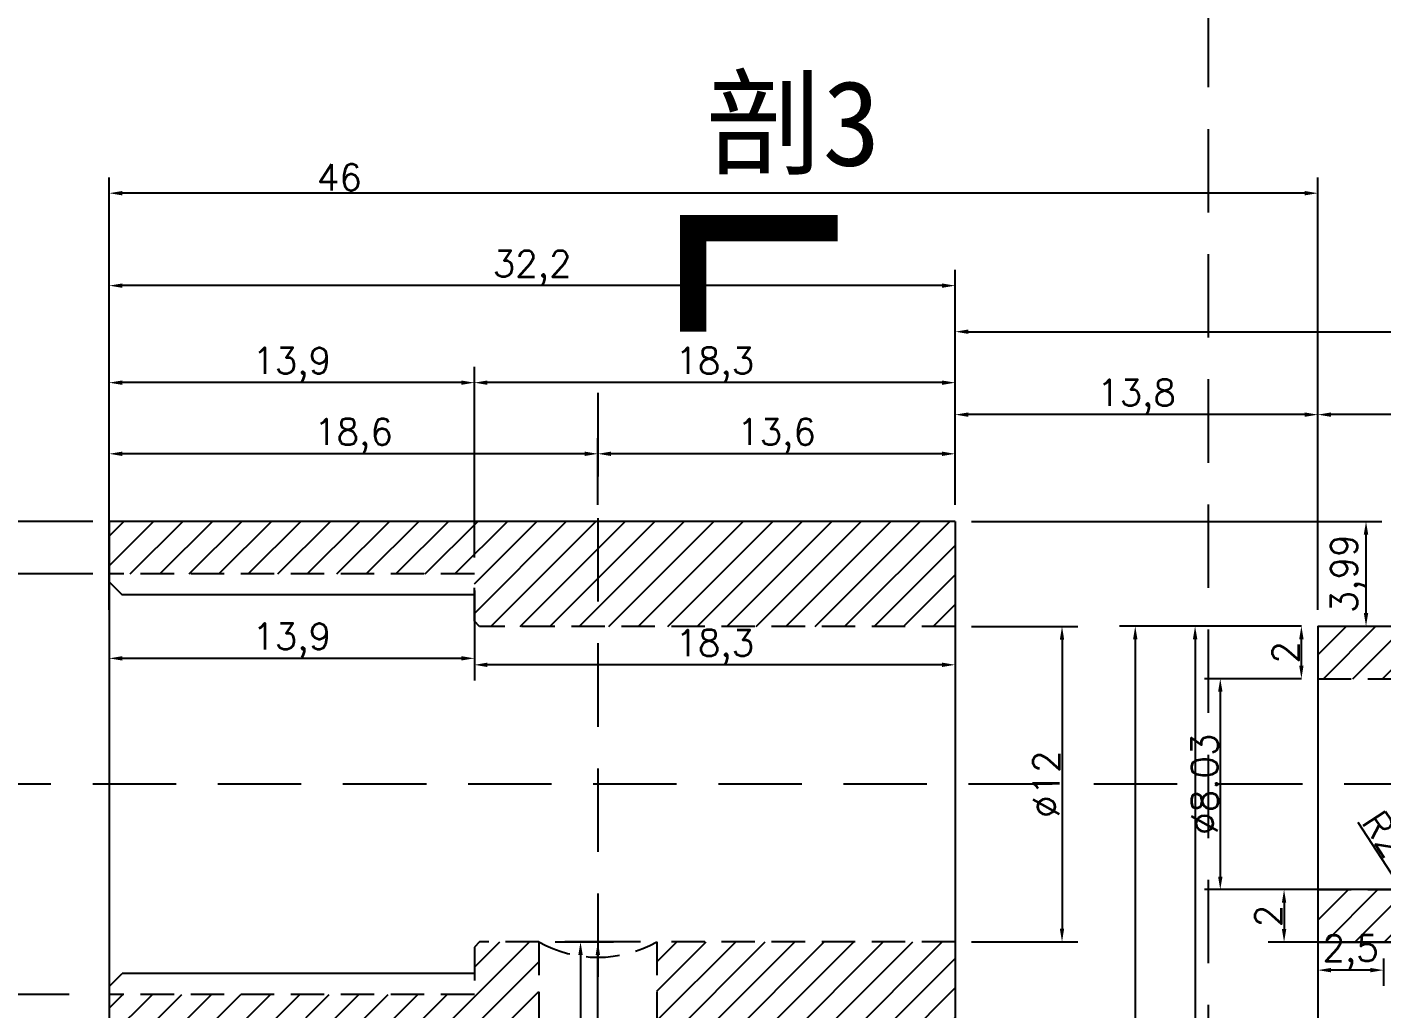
# Model space of a CAD drawing. Header units: millimetres. Extents: x 6817 to 10425, y -2870 to -164.
# Drawn here: x 9686.4 to 9738, y -303.3 to -265.9 of the extents above; entities that cross this region are included whole.
import ezdxf

# ---------------------------------------------------------------- set-up
doc = ezdxf.new("R2010")
doc.units = ezdxf.units.MM
doc.linetypes.add('HIDDEN', pattern=[9.525, 6.35, -3.175])
doc.layers.add('图层2', color=108, linetype='Continuous')
doc.styles.get("Standard").update_dxf_attribs({"font": 'txt', "bigfont": 'gbcbig.shx'})
doc.dimstyles.new('ISO-25', dxfattribs={"dimtxt": 1, "dimasz": 0.5, "dimexe": 0.6, "dimexo": 0.625, "dimgap": 0.1, "dimtad": 1, "dimtxsty": 'Standard', "dimcen": 2.5, "dimadec": 0, "dimazin": 0, "dimtfac": 1, "dimtmove": 0, "dimatfit": 3, "dimfxl": 1, "dimarcsym": 0})

# ---------------------------------------------------------------- blocks, each defined once
blk = doc.blocks.new('*D1273')
at = {"layer": 'Defpoints', "color": 0, "linetype": 'ByBlock', "transparency": 16777216}
for p in [(9708.145, -282.138), (9708.145, -284.712), (9721.745, -284.712)]:
    blk.add_point(p, dxfattribs=at)
at = {"layer": '图层2', "color": 0, "linetype": 'ByBlock', "lineweight": -2, "transparency": 16777216}
for p, q in [((9708.145, -284.087), (9708.145, -281.538)), ((9721.745, -284.087), (9721.745, -281.538)), ((9721.245, -282.138), (9708.645, -282.138))]:
    blk.add_line(p, q, dxfattribs=at)
at = {"layer": '图层2', "color": 0, "linetype": 'ByBlock', "transparency": 16777216}
for points in [[(9708.645, -282.055), (9708.645, -282.221), (9708.145, -282.138)], [(9721.245, -282.055), (9721.245, -282.221), (9721.745, -282.138)]]:
    blk.add_solid(points, dxfattribs=at)
at = {"layer": '图层2', "color": 0, "linetype": 'ByBlock', "transparency": 16777216, "insert": (9714.945, -281.455), "char_height": 1, "attachment_point": 5}
blk.add_mtext('13,6', dxfattribs=at)
blk = doc.blocks.new('*D1274')
at = {"layer": 'Defpoints', "color": 0, "linetype": 'ByBlock', "transparency": 16777216}
for p in [(9703.445, -279.431), (9721.745, -284.712), (9703.445, -286.712)]:
    blk.add_point(p, dxfattribs=at)
at = {"layer": '图层2', "color": 0, "linetype": 'ByBlock', "lineweight": -2, "transparency": 16777216}
for p, q in [((9703.445, -286.087), (9703.445, -278.831)), ((9721.745, -284.087), (9721.745, -278.831)), ((9721.245, -279.431), (9703.945, -279.431))]:
    blk.add_line(p, q, dxfattribs=at)
at = {"layer": '图层2', "color": 0, "linetype": 'ByBlock', "transparency": 16777216}
for points in [[(9703.945, -279.348), (9703.945, -279.515), (9703.445, -279.431)], [(9721.245, -279.348), (9721.245, -279.515), (9721.745, -279.431)]]:
    blk.add_solid(points, dxfattribs=at)
at = {"layer": '图层2', "color": 0, "linetype": 'ByBlock', "transparency": 16777216, "insert": (9712.595, -278.748), "char_height": 1, "attachment_point": 5}
blk.add_mtext('18,3', dxfattribs=at)
blk = doc.blocks.new('*D1275')
at = {"layer": 'Defpoints', "color": 0, "linetype": 'ByBlock'}
for p in [(9689.545, -279.431), (9689.545, -286.712), (9703.445, -286.712)]:
    blk.add_point(p, dxfattribs=at)
at = {"layer": '图层2', "color": 0, "linetype": 'ByBlock', "lineweight": -2}
for p, q in [((9689.545, -286.087), (9689.545, -278.831)), ((9703.445, -286.087), (9703.445, -278.831)), ((9702.945, -279.431), (9690.045, -279.431))]:
    blk.add_line(p, q, dxfattribs=at)
at = {"layer": '图层2', "color": 0, "linetype": 'ByBlock'}
for points in [[(9690.045, -279.348), (9690.045, -279.515), (9689.545, -279.431)], [(9702.945, -279.348), (9702.945, -279.515), (9703.445, -279.431)]]:
    blk.add_solid(points, dxfattribs=at)
at = {"layer": '图层2', "color": 0, "linetype": 'ByBlock', "insert": (9696.495, -278.748), "char_height": 1, "attachment_point": 5}
blk.add_mtext('13,9', dxfattribs=at)
blk = doc.blocks.new('*D762')
at = {"layer": 'Defpoints', "color": 0, "linetype": 'ByBlock'}
for p in [(9689.545, -282.138), (9689.545, -284.712), (9708.145, -284.712)]:
    blk.add_point(p, dxfattribs=at)
at = {"layer": '图层2', "color": 0, "linetype": 'ByBlock', "lineweight": -2}
for p, q in [((9689.545, -284.087), (9689.545, -281.538)), ((9708.145, -284.087), (9708.145, -281.538)), ((9707.645, -282.138), (9690.045, -282.138))]:
    blk.add_line(p, q, dxfattribs=at)
at = {"layer": '图层2', "color": 0, "linetype": 'ByBlock'}
for points in [[(9690.045, -282.055), (9690.045, -282.221), (9689.545, -282.138)], [(9707.645, -282.055), (9707.645, -282.221), (9708.145, -282.138)]]:
    blk.add_solid(points, dxfattribs=at)
at = {"layer": '图层2', "color": 0, "linetype": 'ByBlock', "insert": (9698.845, -281.455), "char_height": 1, "attachment_point": 5}
blk.add_mtext('18,6', dxfattribs=at)
blk = doc.blocks.new('*D763')
at = {"layer": 'Defpoints', "color": 0, "linetype": 'ByBlock', "transparency": 16777216}
for p in [(9721.745, -288.712), (9721.745, -300.712), (9725.81, -300.712)]:
    blk.add_point(p, dxfattribs=at)
at = {"layer": '图层2', "color": 0, "linetype": 'ByBlock', "lineweight": -2, "transparency": 16777216}
for p, q in [((9722.37, -288.712), (9726.41, -288.712)), ((9725.81, -289.212), (9725.81, -300.212)), ((9722.37, -300.712), (9726.41, -300.712))]:
    blk.add_line(p, q, dxfattribs=at)
at = {"layer": '图层2', "color": 0, "linetype": 'ByBlock', "transparency": 16777216}
for points in [[(9725.727, -289.212), (9725.893, -289.212), (9725.81, -288.712)], [(9725.727, -300.212), (9725.893, -300.212), (9725.81, -300.712)]]:
    blk.add_solid(points, dxfattribs=at)
at = {"layer": '图层2', "color": 0, "linetype": 'ByBlock', "transparency": 16777216, "insert": (9725.21, -294.712), "char_height": 1, "attachment_point": 5, "rotation": 90}
blk.add_mtext('%%C12', dxfattribs=at)
blk = doc.blocks.new('*D764')
at = {"layer": 'Defpoints', "color": 0, "linetype": 'ByBlock'}
for p in [(9689.545, -286.712), (9684.803, -302.712), (9688.645, -302.712)]:
    blk.add_point(p, dxfattribs=at)
at = {"layer": '图层2', "color": 0, "linetype": 'ByBlock', "lineweight": -2}
for p, q in [((9688.92, -286.712), (9684.203, -286.712)), ((9684.803, -287.212), (9684.803, -302.212)), ((9688.02, -302.712), (9684.203, -302.712))]:
    blk.add_line(p, q, dxfattribs=at)
at = {"layer": '图层2', "color": 0, "linetype": 'ByBlock'}
for points in [[(9684.72, -287.212), (9684.886, -287.212), (9684.803, -286.712)], [(9684.72, -302.212), (9684.886, -302.212), (9684.803, -302.712)]]:
    blk.add_solid(points, dxfattribs=at)
at = {"layer": '图层2', "color": 0, "linetype": 'ByBlock', "insert": (9684.203, -294.712), "char_height": 1, "attachment_point": 5, "rotation": 90}
blk.add_mtext('M16*1', dxfattribs=at)
blk = doc.blocks.new('*D1276')
at = {"layer": 'Defpoints', "color": 0, "linetype": 'ByBlock'}
for p in [(9689.545, -284.712), (9678.319, -294.712), (9687.89, -294.712)]:
    blk.add_point(p, dxfattribs=at)
at = {"layer": '图层2', "color": 0, "linetype": 'ByBlock', "lineweight": -2}
for p, q in [((9688.92, -284.712), (9677.719, -284.712)), ((9678.319, -285.212), (9678.319, -294.212)), ((9687.265, -294.712), (9677.719, -294.712))]:
    blk.add_line(p, q, dxfattribs=at)
at = {"layer": '图层2', "color": 0, "linetype": 'ByBlock'}
for points in [[(9678.235, -285.212), (9678.402, -285.212), (9678.319, -284.712)], [(9678.235, -294.212), (9678.402, -294.212), (9678.319, -294.712)]]:
    blk.add_solid(points, dxfattribs=at)
at = {"layer": '图层2', "color": 0, "linetype": 'ByBlock', "insert": (9677.719, -289.712), "char_height": 1, "attachment_point": 5, "rotation": 90}
blk.add_mtext('10', dxfattribs=at)
blk = doc.blocks.new('*D765')
at = {"layer": 'Defpoints', "color": 0, "linetype": 'ByBlock'}
for p in [(9689.545, -284.712), (9682.957, -315.936), (9691.12, -315.936)]:
    blk.add_point(p, dxfattribs=at)
at = {"layer": '图层2', "color": 0, "linetype": 'ByBlock', "lineweight": -2}
for p, q in [((9688.92, -284.712), (9682.357, -284.712)), ((9682.957, -285.212), (9682.957, -315.436)), ((9690.495, -315.936), (9682.357, -315.936))]:
    blk.add_line(p, q, dxfattribs=at)
at = {"layer": '图层2', "color": 0, "linetype": 'ByBlock'}
for points in [[(9682.874, -285.212), (9683.04, -285.212), (9682.957, -284.712)], [(9682.874, -315.436), (9683.04, -315.436), (9682.957, -315.936)]]:
    blk.add_solid(points, dxfattribs=at)
at = {"layer": '图层2', "color": 0, "linetype": 'ByBlock', "insert": (9682.274, -300.324), "char_height": 1, "attachment_point": 5, "rotation": 90}
blk.add_mtext('31,22', dxfattribs=at)
blk = doc.blocks.new('*D1305')
at = {"layer": 'Defpoints', "color": 0, "linetype": 'ByBlock', "transparency": 16777216}
for p in [(9735.545, -280.647), (9735.545, -288.697), (9807.423, -290.697)]:
    blk.add_point(p, dxfattribs=at)
at = {"layer": '图层2', "color": 0, "linetype": 'ByBlock', "lineweight": -2, "transparency": 16777216}
for p, q in [((9735.545, -288.072), (9735.545, -280.047)), ((9807.423, -290.072), (9807.423, -280.047)), ((9806.923, -280.647), (9736.045, -280.647))]:
    blk.add_line(p, q, dxfattribs=at)
at = {"layer": '图层2', "color": 0, "linetype": 'ByBlock', "transparency": 16777216}
for points in [[(9736.045, -280.564), (9736.045, -280.731), (9735.545, -280.647)], [(9806.923, -280.564), (9806.923, -280.731), (9807.423, -280.647)]]:
    blk.add_solid(points, dxfattribs=at)
at = {"layer": '图层2', "color": 0, "linetype": 'ByBlock', "transparency": 16777216, "insert": (9771.484, -279.964), "char_height": 1, "attachment_point": 5}
blk.add_mtext('71,88', dxfattribs=at)
blk = doc.blocks.new('*D773')
at = {"layer": 'Defpoints', "color": 0, "linetype": 'ByBlock', "transparency": 16777216}
for p in [(9721.745, -280.647), (9721.745, -284.712), (9735.545, -288.697)]:
    blk.add_point(p, dxfattribs=at)
at = {"layer": '图层2', "color": 0, "linetype": 'ByBlock', "lineweight": -2, "transparency": 16777216}
for p, q in [((9721.745, -284.087), (9721.745, -280.047)), ((9735.545, -288.072), (9735.545, -280.047)), ((9735.045, -280.647), (9722.245, -280.647))]:
    blk.add_line(p, q, dxfattribs=at)
at = {"layer": '图层2', "color": 0, "linetype": 'ByBlock', "transparency": 16777216}
for points in [[(9722.245, -280.564), (9722.245, -280.731), (9721.745, -280.647)], [(9735.045, -280.564), (9735.045, -280.731), (9735.545, -280.647)]]:
    blk.add_solid(points, dxfattribs=at)
at = {"layer": '图层2', "color": 0, "linetype": 'ByBlock', "transparency": 16777216, "insert": (9728.645, -279.964), "char_height": 1, "attachment_point": 5}
blk.add_mtext('13,8', dxfattribs=at)
blk = doc.blocks.new('*D774')
at = {"layer": 'Defpoints', "color": 0, "linetype": 'ByBlock', "transparency": 16777216}
for p in [(9721.745, -284.712), (9737.38, -284.712), (9735.545, -288.697)]:
    blk.add_point(p, dxfattribs=at)
at = {"layer": '图层2', "color": 0, "linetype": 'ByBlock', "lineweight": -2, "transparency": 16777216}
for p, q in [((9722.37, -284.712), (9737.98, -284.712)), ((9737.38, -288.197), (9737.38, -285.212)), ((9736.17, -288.697), (9737.98, -288.697))]:
    blk.add_line(p, q, dxfattribs=at)
at = {"layer": '图层2', "color": 0, "linetype": 'ByBlock', "transparency": 16777216}
for points in [[(9737.296, -285.212), (9737.463, -285.212), (9737.38, -284.712)], [(9737.296, -288.197), (9737.463, -288.197), (9737.38, -288.697)]]:
    blk.add_solid(points, dxfattribs=at)
at = {"layer": '图层2', "color": 0, "linetype": 'ByBlock', "transparency": 16777216, "insert": (9736.696, -286.704), "char_height": 1, "attachment_point": 5, "rotation": 90}
blk.add_mtext('3,99', dxfattribs=at)
blk = doc.blocks.new('*D1306')
at = {"layer": 'Defpoints', "color": 0, "linetype": 'ByBlock', "transparency": 16777216}
for p in [(9735.545, -290.697), (9731.834, -298.727), (9735.545, -298.727)]:
    blk.add_point(p, dxfattribs=at)
at = {"layer": '图层2', "color": 0, "linetype": 'ByBlock', "lineweight": -2, "transparency": 16777216}
for p, q in [((9734.92, -290.697), (9731.234, -290.697)), ((9731.834, -291.197), (9731.834, -298.227)), ((9734.92, -298.727), (9731.234, -298.727))]:
    blk.add_line(p, q, dxfattribs=at)
at = {"layer": '图层2', "color": 0, "linetype": 'ByBlock', "transparency": 16777216}
for points in [[(9731.751, -291.197), (9731.918, -291.197), (9731.834, -290.697)], [(9731.751, -298.227), (9731.918, -298.227), (9731.834, -298.727)]]:
    blk.add_solid(points, dxfattribs=at)
at = {"layer": '图层2', "color": 0, "linetype": 'ByBlock', "transparency": 16777216, "insert": (9731.234, -294.712), "char_height": 1, "attachment_point": 5, "rotation": 90}
blk.add_mtext('%%C8.03', dxfattribs=at)
blk = doc.blocks.new('*D785')
at = {"layer": 'Defpoints', "color": 0, "linetype": 'ByBlock', "transparency": 16777216}
for p in [(9735.545, -288.697), (9728.597, -331.451), (9735.545, -331.451)]:
    blk.add_point(p, dxfattribs=at)
at = {"layer": '图层2', "color": 0, "linetype": 'ByBlock', "lineweight": -2, "transparency": 16777216}
for p, q in [((9734.92, -288.697), (9727.997, -288.697)), ((9728.597, -289.197), (9728.597, -330.951)), ((9734.92, -331.451), (9727.997, -331.451))]:
    blk.add_line(p, q, dxfattribs=at)
at = {"layer": '图层2', "color": 0, "linetype": 'ByBlock', "transparency": 16777216}
for points in [[(9728.514, -289.197), (9728.68, -289.197), (9728.597, -288.697)], [(9728.514, -330.951), (9728.68, -330.951), (9728.597, -331.451)]]:
    blk.add_solid(points, dxfattribs=at)
at = {"layer": '图层2', "color": 0, "linetype": 'ByBlock', "transparency": 16777216, "insert": (9727.914, -310.074), "char_height": 1, "attachment_point": 5, "rotation": 90}
blk.add_mtext('42,75', dxfattribs=at)
blk = doc.blocks.new('*D1768')
at = {"layer": 'Defpoints', "color": 0, "linetype": 'ByBlock'}
for p in [(9689.545, -286.712), (9703.445, -286.712), (9689.545, -289.924)]:
    blk.add_point(p, dxfattribs=at)
at = {"layer": '图层2', "color": 0, "linetype": 'ByBlock', "lineweight": -2}
for p, q in [((9689.545, -287.337), (9689.545, -290.524)), ((9703.445, -287.337), (9703.445, -290.524)), ((9702.945, -289.924), (9690.045, -289.924))]:
    blk.add_line(p, q, dxfattribs=at)
at = {"layer": '图层2', "color": 0, "linetype": 'ByBlock'}
for points in [[(9690.045, -289.84), (9690.045, -290.007), (9689.545, -289.924)], [(9702.945, -289.84), (9702.945, -290.007), (9703.445, -289.924)]]:
    blk.add_solid(points, dxfattribs=at)
at = {"layer": '图层2', "color": 0, "linetype": 'ByBlock', "insert": (9696.495, -289.24), "char_height": 1, "attachment_point": 5}
blk.add_mtext('13,9', dxfattribs=at)
blk = doc.blocks.new('*D1769')
at = {"layer": 'Defpoints', "color": 0, "linetype": 'ByBlock'}
for p in [(9703.445, -288.712), (9721.745, -288.712), (9703.445, -290.17)]:
    blk.add_point(p, dxfattribs=at)
at = {"layer": '图层2', "color": 0, "linetype": 'ByBlock', "lineweight": -2}
for p, q in [((9703.445, -289.337), (9703.445, -290.77)), ((9721.745, -289.337), (9721.745, -290.77)), ((9721.245, -290.17), (9703.945, -290.17))]:
    blk.add_line(p, q, dxfattribs=at)
at = {"layer": '图层2', "color": 0, "linetype": 'ByBlock'}
for points in [[(9703.945, -290.087), (9703.945, -290.253), (9703.445, -290.17)], [(9721.245, -290.087), (9721.245, -290.253), (9721.745, -290.17)]]:
    blk.add_solid(points, dxfattribs=at)
at = {"layer": '图层2', "color": 0, "linetype": 'ByBlock', "insert": (9712.595, -289.487), "char_height": 1, "attachment_point": 5}
blk.add_mtext('18,3', dxfattribs=at)
blk = doc.blocks.new('*D1807')
at = {"layer": 'Defpoints', "color": 0, "linetype": 'ByBlock'}
for p in [(9689.545, -275.738), (9689.545, -284.712), (9721.745, -284.712)]:
    blk.add_point(p, dxfattribs=at)
at = {"layer": '图层2', "color": 0, "linetype": 'ByBlock', "lineweight": -2}
for p, q in [((9689.545, -284.087), (9689.545, -275.138)), ((9721.745, -284.087), (9721.745, -275.138)), ((9721.245, -275.738), (9690.045, -275.738))]:
    blk.add_line(p, q, dxfattribs=at)
at = {"layer": '图层2', "color": 0, "linetype": 'ByBlock'}
for points in [[(9690.045, -275.655), (9690.045, -275.822), (9689.545, -275.738)], [(9721.245, -275.655), (9721.245, -275.822), (9721.745, -275.738)]]:
    blk.add_solid(points, dxfattribs=at)
at = {"layer": '图层2', "color": 0, "linetype": 'ByBlock', "insert": (9705.645, -275.055), "char_height": 1, "attachment_point": 5}
blk.add_mtext('32,2', dxfattribs=at)
blk = doc.blocks.new('*D1813')
at = {"layer": 'Defpoints', "color": 0, "linetype": 'ByBlock'}
for p in [(9689.545, -284.712), (9680.995, -360.423), (9689.545, -360.423)]:
    blk.add_point(p, dxfattribs=at)
at = {"layer": '图层2', "color": 0, "linetype": 'ByBlock', "lineweight": -2}
for p, q in [((9688.92, -284.712), (9680.395, -284.712)), ((9680.995, -285.212), (9680.995, -359.923)), ((9688.92, -360.423), (9680.395, -360.423))]:
    blk.add_line(p, q, dxfattribs=at)
at = {"layer": '图层2', "color": 0, "linetype": 'ByBlock'}
for points in [[(9680.911, -285.212), (9681.078, -285.212), (9680.995, -284.712)], [(9680.911, -359.923), (9681.078, -359.923), (9680.995, -360.423)]]:
    blk.add_solid(points, dxfattribs=at)
at = {"layer": '图层2', "color": 0, "linetype": 'ByBlock', "insert": (9680.311, -322.567), "char_height": 1, "attachment_point": 5, "rotation": 90}
blk.add_mtext('75,71', dxfattribs=at)
blk = doc.blocks.new('*D1815')
at = {"layer": 'Defpoints', "color": 0, "linetype": 'ByBlock'}
for p in [(9738.954, -299.051), (9740.045, -300.727)]:
    blk.add_point(p, dxfattribs=at)
at = {"layer": '图层2', "color": 0, "linetype": 'ByBlock', "lineweight": -2}
for p, q in [((9737.069, -296.157), (9738.681, -298.632)), ((9740.045, -300.727), (9738.954, -299.051))]:
    blk.add_line(p, q, dxfattribs=at)
at = {"layer": '图层2', "color": 0, "linetype": 'ByBlock'}
blk.add_solid([(9738.751, -298.586), (9738.611, -298.677), (9738.954, -299.051)], dxfattribs=at)
at = {"layer": '图层2', "color": 0, "linetype": 'ByBlock', "insert": (9738.081, -296.612), "char_height": 1, "attachment_point": 5, "rotation": 303.081}
blk.add_mtext('R2', dxfattribs=at)
blk = doc.blocks.new('*D1816')
at = {"layer": 'Defpoints', "color": 0, "linetype": 'ByBlock'}
for p in [(9735.545, -300.727), (9738.045, -300.727), (9735.545, -301.79)]:
    blk.add_point(p, dxfattribs=at)
at = {"layer": '图层2', "color": 0, "linetype": 'ByBlock', "lineweight": -2}
for p, q in [((9735.545, -301.352), (9735.545, -302.39)), ((9738.045, -301.352), (9738.045, -302.39)), ((9737.545, -301.79), (9736.045, -301.79))]:
    blk.add_line(p, q, dxfattribs=at)
at = {"layer": '图层2', "color": 0, "linetype": 'ByBlock'}
for points in [[(9736.045, -301.707), (9736.045, -301.874), (9735.545, -301.79)], [(9737.545, -301.707), (9737.545, -301.874), (9738.045, -301.79)]]:
    blk.add_solid(points, dxfattribs=at)
at = {"layer": '图层2', "color": 0, "linetype": 'ByBlock', "insert": (9736.795, -301.107), "char_height": 1, "attachment_point": 5}
blk.add_mtext('2,5', dxfattribs=at)
blk = doc.blocks.new('*D1817')
at = {"layer": 'Defpoints', "color": 0, "linetype": 'ByBlock'}
for p in [(9740.045, -298.727), (9734.261, -300.727), (9740.045, -300.727)]:
    blk.add_point(p, dxfattribs=at)
at = {"layer": '图层2', "color": 0, "linetype": 'ByBlock', "lineweight": -2}
for p, q in [((9739.42, -298.727), (9733.661, -298.727)), ((9734.261, -299.227), (9734.261, -300.227)), ((9739.42, -300.727), (9733.661, -300.727))]:
    blk.add_line(p, q, dxfattribs=at)
at = {"layer": '图层2', "color": 0, "linetype": 'ByBlock'}
for points in [[(9734.178, -299.227), (9734.344, -299.227), (9734.261, -298.727)], [(9734.178, -300.227), (9734.344, -300.227), (9734.261, -300.727)]]:
    blk.add_solid(points, dxfattribs=at)
at = {"layer": '图层2', "color": 0, "linetype": 'ByBlock', "insert": (9733.661, -299.727), "char_height": 1, "attachment_point": 5, "rotation": 90}
blk.add_mtext('2', dxfattribs=at)
blk = doc.blocks.new('*D1822')
at = {"layer": 'Defpoints', "color": 0, "linetype": 'ByBlock'}
for p in [(9735.545, -288.697), (9730.875, -324.936), (9735.545, -324.936)]:
    blk.add_point(p, dxfattribs=at)
at = {"layer": '图层2', "color": 0, "linetype": 'ByBlock', "lineweight": -2}
for p, q in [((9734.92, -288.697), (9730.275, -288.697)), ((9730.875, -289.197), (9730.875, -324.436)), ((9734.92, -324.936), (9730.275, -324.936))]:
    blk.add_line(p, q, dxfattribs=at)
at = {"layer": '图层2', "color": 0, "linetype": 'ByBlock'}
for points in [[(9730.792, -289.197), (9730.959, -289.197), (9730.875, -288.697)], [(9730.792, -324.436), (9730.959, -324.436), (9730.875, -324.936)]]:
    blk.add_solid(points, dxfattribs=at)
at = {"layer": '图层2', "color": 0, "linetype": 'ByBlock', "insert": (9730.275, -306.817), "char_height": 1, "attachment_point": 5, "rotation": 90}
blk.add_mtext('36.25', dxfattribs=at)
blk = doc.blocks.new('*D1823')
at = {"layer": 'Defpoints', "color": 0, "linetype": 'ByBlock'}
for p in [(9734.92, -288.697), (9735.545, -288.697), (9735.545, -290.697)]:
    blk.add_point(p, dxfattribs=at)
at = {"layer": '图层2', "color": 0, "linetype": 'ByBlock', "lineweight": -2}
for p, q in [((9734.92, -288.697), (9734.32, -288.697)), ((9734.92, -290.197), (9734.92, -289.197)), ((9734.92, -290.697), (9734.32, -290.697))]:
    blk.add_line(p, q, dxfattribs=at)
at = {"layer": '图层2', "color": 0, "linetype": 'ByBlock'}
for points in [[(9734.837, -289.197), (9735.004, -289.197), (9734.92, -288.697)], [(9734.837, -290.197), (9735.004, -290.197), (9734.92, -290.697)]]:
    blk.add_solid(points, dxfattribs=at)
at = {"layer": '图层2', "color": 0, "linetype": 'ByBlock', "insert": (9734.32, -289.697), "char_height": 1, "attachment_point": 5, "rotation": 90}
blk.add_mtext('2', dxfattribs=at)
blk = doc.blocks.new('*D1850')
at = {"layer": 'Defpoints', "color": 0, "linetype": 'ByBlock'}
for p in [(9815.545, -277.492), (9721.745, -284.712), (9815.545, -284.712)]:
    blk.add_point(p, dxfattribs=at)
at = {"layer": '图层2', "color": 0, "linetype": 'ByBlock', "lineweight": -2}
for p, q in [((9721.745, -284.087), (9721.745, -276.892)), ((9815.545, -284.087), (9815.545, -276.892)), ((9722.245, -277.492), (9815.045, -277.492))]:
    blk.add_line(p, q, dxfattribs=at)
at = {"layer": '图层2', "color": 0, "linetype": 'ByBlock'}
for points in [[(9722.245, -277.408), (9722.245, -277.575), (9721.745, -277.492)], [(9815.045, -277.408), (9815.045, -277.575), (9815.545, -277.492)]]:
    blk.add_solid(points, dxfattribs=at)
at = {"layer": '图层2', "color": 0, "linetype": 'ByBlock', "insert": (9768.645, -276.808), "char_height": 1, "attachment_point": 5}
blk.add_mtext('93,8', dxfattribs=at)
blk = doc.blocks.new('*D1863')
at = {"layer": 'Defpoints', "color": 0, "linetype": 'ByBlock'}
for p in [(9689.545, -272.22), (9689.545, -288.697), (9735.545, -288.697)]:
    blk.add_point(p, dxfattribs=at)
at = {"layer": '图层2', "color": 0, "linetype": 'ByBlock', "lineweight": -2}
for p, q in [((9689.545, -288.072), (9689.545, -271.62)), ((9735.545, -288.072), (9735.545, -271.62)), ((9735.045, -272.22), (9690.045, -272.22))]:
    blk.add_line(p, q, dxfattribs=at)
at = {"layer": '图层2', "color": 0, "linetype": 'ByBlock'}
for points in [[(9690.045, -272.136), (9690.045, -272.303), (9689.545, -272.22)], [(9735.045, -272.136), (9735.045, -272.303), (9735.545, -272.22)]]:
    blk.add_solid(points, dxfattribs=at)
at = {"layer": '图层2', "color": 0, "linetype": 'ByBlock', "insert": (9698.309, -271.62), "char_height": 1, "attachment_point": 5}
blk.add_mtext('46', dxfattribs=at)
blk = doc.blocks.new('*D1870')
at = {"layer": 'Defpoints', "color": 0, "linetype": 'ByBlock'}
for p in [(9705.895, -300.712), (9708.145, -300.712), (9705.895, -324.936)]:
    blk.add_point(p, dxfattribs=at)
at = {"layer": '图层2', "color": 0, "linetype": 'ByBlock', "lineweight": -2}
for p, q in [((9706.52, -300.712), (9708.745, -300.712)), ((9708.145, -324.436), (9708.145, -301.212)), ((9706.52, -324.936), (9708.745, -324.936))]:
    blk.add_line(p, q, dxfattribs=at)
at = {"layer": '图层2', "color": 0, "linetype": 'ByBlock'}
for points in [[(9708.062, -301.212), (9708.229, -301.212), (9708.145, -300.712)], [(9708.062, -324.436), (9708.229, -324.436), (9708.145, -324.936)]]:
    blk.add_solid(points, dxfattribs=at)
at = {"layer": '图层2', "color": 0, "linetype": 'ByBlock', "insert": (9707.462, -312.824), "char_height": 1, "attachment_point": 5, "rotation": 90}
blk.add_mtext('24,22', dxfattribs=at)
blk = doc.blocks.new('*D1871')
at = {"layer": 'Defpoints', "color": 0, "linetype": 'ByBlock'}
for p in [(9710.395, -300.712), (9707.486, -360.423), (9710.395, -360.423)]:
    blk.add_point(p, dxfattribs=at)
at = {"layer": '图层2', "color": 0, "linetype": 'ByBlock', "lineweight": -2}
for p, q in [((9709.77, -300.712), (9706.886, -300.712)), ((9707.486, -301.212), (9707.486, -359.923)), ((9709.77, -360.423), (9706.886, -360.423))]:
    blk.add_line(p, q, dxfattribs=at)
at = {"layer": '图层2', "color": 0, "linetype": 'ByBlock'}
for points in [[(9707.402, -301.212), (9707.569, -301.212), (9707.486, -300.712)], [(9707.402, -359.923), (9707.569, -359.923), (9707.486, -360.423)]]:
    blk.add_solid(points, dxfattribs=at)
at = {"layer": '图层2', "color": 0, "linetype": 'ByBlock', "insert": (9706.802, -330.567), "char_height": 1, "attachment_point": 5, "rotation": 90}
blk.add_mtext('59,71', dxfattribs=at)

msp = doc.modelspace()

# ---------------------------------------------------------------- hatches: boundary and pattern name
at = {"layer": '图层2', "linetype": 'ByBlock'}
h = msp.add_hatch(dxfattribs=at)
h.set_pattern_fill('ANSI31', color=1, scale=0.25, style=0)
h.paths.add_polyline_path([(9708.145, -284.712), (9689.545, -284.712), (9689.545, -286.712), (9703.445, -286.712), (9703.445, -288.512), (9703.645, -288.712), (9708.145, -288.712)])
h = msp.add_hatch(dxfattribs=at)
h.set_pattern_fill('ANSI31', color=1, scale=0.25, style=0)
h.paths.add_polyline_path([(9815.545, -343.636), (9810.786, -343.636), (9814.081, -346.949), (9815.545, -346.949)])
h.paths.add_polyline_path([(9811.045, -320.661), (9811.045, -324.936, -0.178765), (9810.565, -326.236), (9815.386, -326.236)])
h.paths.add_polyline_path([(9767.347, -288.697), (9735.545, -288.697), (9735.545, -290.697), (9765.738, -290.697)])
h.paths.add_polyline_path([(9721.745, -284.712), (9708.145, -284.712), (9708.145, -288.712), (9721.745, -288.712)])
h = msp.add_hatch(dxfattribs=at)
h.set_pattern_fill('ANSI31', color=1, scale=0.25, style=0)
h.paths.add_polyline_path([(9813.045, -300.727), (9815.545, -300.727), (9815.545, -294.712), (9813.045, -294.712)])
h.paths.add_polyline_path([(9740.045, -298.727), (9735.545, -298.727), (9735.545, -300.727), (9738.045, -300.727, -0.414214)])
h.paths.add_polyline_path([(9755.8, -300.727), (9757.8, -298.727), (9740.045, -298.727, 0.414214), (9738.045, -300.727)])
h.paths.add_polyline_path([(9737.884, -301.931), (9737.884, -297.764), (9739.551, -297.764), (9739.551, -301.931)], flags=9)
h = msp.add_hatch(dxfattribs=at)
h.set_pattern_fill('ANSI31', color=1, scale=0.25, style=0)
h.paths.add_polyline_path([(9705.895, -300.712), (9703.645, -300.712), (9703.445, -300.912), (9703.445, -302.712), (9689.545, -302.712), (9689.545, -324.936), (9705.895, -324.936)])
h = msp.add_hatch(dxfattribs=at)
h.set_pattern_fill('ANSI31', color=1, scale=0.25, style=0)
h.paths.add_polyline_path([(9735.545, -350.317), (9733.875, -350.317), (9733.875, -350.423), (9734.375, -350.923), (9734.375, -360.423), (9735.545, -360.423)])
h.paths.add_polyline_path([(9741.483, -326.936), (9740.045, -326.936, -0.414214), (9738.045, -324.936), (9735.545, -324.936), (9735.545, -331.451), (9732.875, -331.451), (9732.875, -332.436), (9741.483, -332.436)])
h.paths.add_polyline_path([(9729.875, -331.451), (9721.745, -331.451), (9721.745, -315.936), (9710.395, -315.936), (9710.395, -324.936), (9720.745, -324.936), (9720.745, -332.436), (9729.875, -332.436)])
h.paths.add_polyline_path([(9721.745, -300.712), (9710.395, -300.712), (9710.395, -315.936), (9721.745, -315.936)])

# ---------------------------------------------------------------- linework, layer by layer
at = {"layer": '图层2', "color": 3, "linetype": 'HIDDEN', "ltscale": 0.5}
for p, q in [((9731.375, -250.728), (9731.375, -365.691)), ((9708.145, -279.824), (9708.145, -353.936)), ((9877.832, -294.712), (9617.028, -294.712))]:
    msp.add_line(p, q, dxfattribs=at)
at = {"layer": '图层2', "color": 1, "linetype": 'ByBlock'}
for p, q in [((9689.545, -284.712), (9689.545, -353.936)), ((9721.745, -284.712), (9689.545, -284.712)), ((9721.745, -284.712), (9721.745, -331.451)), ((9735.545, -288.697), (9735.545, -331.451)), ((9735.545, -288.697), (9815.545, -288.697)), ((9735.545, -300.727), (9815.545, -300.727))]:
    msp.add_line(p, q, dxfattribs=at)
at = {"layer": '图层2', "color": 1, "linetype": 'HIDDEN', "ltscale": 0.2}
for p, q in [((9703.445, -286.712), (9689.545, -286.712)), ((9703.445, -288.512), (9703.445, -286.712)), ((9703.645, -288.712), (9703.445, -288.512)), ((9721.745, -288.712), (9703.645, -288.712)), ((9735.545, -290.697), (9807.423, -290.697)), ((9735.545, -298.727), (9807.423, -298.727)), ((9703.645, -300.712), (9703.445, -300.912)), ((9703.445, -300.912), (9703.445, -302.712)), ((9705.895, -300.712), (9703.645, -300.712)), ((9705.895, -300.712), (9705.895, -324.936)), ((9710.395, -300.712), (9710.395, -324.936)), ((9721.745, -300.712), (9710.395, -300.712)), ((9703.445, -302.712), (9689.545, -302.712))]:
    msp.add_line(p, q, dxfattribs=at)
at = {"layer": '图层2', "color": 4, "linetype": 'ByBlock'}
for p, q in [((9689.545, -287.012), (9690.045, -287.512)), ((9703.445, -287.512), (9690.045, -287.512)), ((9689.545, -302.412), (9690.045, -301.912)), ((9703.445, -301.912), (9690.045, -301.912))]:
    msp.add_line(p, q, dxfattribs=at)
at = {"layer": '图层2', "color": 6, "linetype": 'ByBlock', "const_width": 1}
msp.add_lwpolyline([(9717.277, -273.546), (9711.769, -273.546), (9711.769, -277.492)], dxfattribs=at)
at = {"layer": '图层2', "color": 1, "linetype": 'HIDDEN', "ltscale": 0.2}
msp.add_arc((9708.145, -296.707), 4.594, 240.6728, 299.3272, dxfattribs=at)

# ---------------------------------------------------------------- texts
at = {"layer": '图层2', "color": 6, "linetype": 'ByBlock', "insert": (9718.906, -267.926), "char_height": 3.25, "attachment_point": 3}
msp.add_mtext_dynamic_manual_height_columns('{\\fSimSun|b0|i0|c134|p2;\\C0;剖3}', width=15.45396, gutter_width=12.5, heights=[0], dxfattribs=at)

# ---------------------------------------------------------------- dimensions: what is measured, and where the dimension line sits
at = {"layer": '图层2', "color": 3, "linetype": 'ByBlock'}
dim = msp.add_linear_dim(base=(9689.545, -272.22), p1=(9735.545, -288.697), p2=(9689.545, -288.697), dimstyle='ISO-25', dxfattribs=at)
dim.commit()
dim.dimension.update_dxf_attribs({"geometry": '*D1863', "text_midpoint": (9698.309, -272.22), "dimtype": 160})
at = {"layer": '图层2', "color": 1, "linetype": 'ByBlock'}
for base, p1, p2, picture, middle in [((9689.545, -275.738), (9721.745, -284.712), (9689.545, -284.712), '*D1807', (9705.645, -275.055)), ((9689.545, -289.924), (9703.445, -286.712), (9689.545, -286.712), '*D1768', (9696.495, -289.24)), ((9703.445, -290.17), (9721.745, -288.712), (9703.445, -288.712), '*D1769', (9712.595, -289.487)), ((9735.545, -301.79), (9738.045, -300.727), (9735.545, -300.727), '*D1816', (9736.795, -301.107))]:
    dim = msp.add_linear_dim(base=base, p1=p1, p2=p2, dimstyle='ISO-25', dxfattribs=at)
    dim.commit()
    dim.dimension.update_dxf_attribs({"geometry": picture, "text_midpoint": middle})
at = {"layer": '图层2', "color": 3, "linetype": 'ByBlock'}
dim = msp.add_linear_dim(base=(9815.545, -277.492), p1=(9721.745, -284.712), p2=(9815.545, -284.712), dimstyle='ISO-25', dxfattribs=at)
dim.commit()
dim.dimension.update_dxf_attribs({"geometry": '*D1850', "text_midpoint": (9768.645, -276.808)})
at = {"layer": '图层2', "color": 6, "linetype": 'ByBlock'}
for base, p1, p2, angle, picture, middle in [((9689.545, -279.431), (9703.445, -286.712), (9689.545, -286.712), 180, '*D1275', (9696.495, -278.748)), ((9703.445, -279.431), (9721.745, -284.712), (9703.445, -286.712), 180, '*D1274', (9712.595, -278.748)), ((9721.745, -280.647), (9735.545, -288.697), (9721.745, -284.712), 180, '*D773', (9728.645, -279.964)), ((9735.545, -280.647), (9807.423, -290.697), (9735.545, -288.697), 180, '*D1305', (9771.484, -279.964)), ((9689.545, -282.138), (9708.145, -284.712), (9689.545, -284.712), 180, '*D762', (9698.845, -281.455)), ((9708.145, -282.138), (9721.745, -284.712), (9708.145, -284.712), 180, '*D1273', (9714.945, -281.455)), ((9737.379824592, -284.711685414), (9735.545396347, -288.696685414), (9721.745396347, -284.711685414), 90, '*D774', (9736.696491259, -286.704185414)), ((9728.597, -331.451), (9735.545, -288.697), (9735.545, -331.451), 90, '*D785', (9727.914, -310.074))]:
    dim = msp.add_linear_dim(base=base, p1=p1, p2=p2, angle=angle, dimstyle='ISO-25', dxfattribs=at)
    dim.commit()
    dim.dimension.update_dxf_attribs({"geometry": picture, "text_midpoint": middle})
at = {"layer": '图层2', "color": 1, "linetype": 'ByBlock'}
for base, p1, p2, picture, middle in [((9678.319, -294.712), (9689.545, -284.712), (9687.89, -294.712), '*D1276', (9677.719, -289.712)), ((9680.995, -360.423), (9689.545, -284.712), (9689.545, -360.423), '*D1813', (9680.311, -322.567)), ((9682.957, -315.936), (9689.545, -284.712), (9691.12, -315.936), '*D765', (9682.274, -300.324)), ((9734.92, -288.697), (9735.545, -290.697), (9735.545, -288.697), '*D1823', (9734.32, -289.697)), ((9734.261, -300.727), (9740.045, -298.727), (9740.045, -300.727), '*D1817', (9733.661, -299.727))]:
    dim = msp.add_linear_dim(base=base, p1=p1, p2=p2, angle=90, dimstyle='ISO-25', dxfattribs=at)
    dim.commit()
    dim.dimension.update_dxf_attribs({"geometry": picture, "text_midpoint": middle})
for base, p1, p2, text, picture, middle in [((9684.803, -302.712), (9689.545, -286.712), (9688.645, -302.712), 'M16*1', '*D764', (9684.203, -294.712)), ((9730.875, -324.936), (9735.545, -288.697), (9735.545, -324.936), '36.25', '*D1822', (9730.275, -306.817))]:
    dim = msp.add_linear_dim(base=base, p1=p1, p2=p2, angle=90, text=text, dimstyle='ISO-25', dxfattribs=at)
    dim.commit()
    dim.dimension.update_dxf_attribs({"geometry": picture, "text_midpoint": middle})
at = {"layer": '图层2', "color": 6, "linetype": 'ByBlock'}
for base, p1, p2, text, picture, middle in [((9725.81, -300.712), (9721.745, -288.712), (9721.745, -300.712), '%%C12', '*D763', (9725.21, -294.712)), ((9731.834, -298.727), (9735.545, -290.697), (9735.545, -298.727), '%%C8.03', '*D1306', (9731.234, -294.712))]:
    dim = msp.add_linear_dim(base=base, p1=p1, p2=p2, angle=90, text=text, dimstyle='ISO-25', dxfattribs=at)
    dim.commit()
    dim.dimension.update_dxf_attribs({"geometry": picture, "text_midpoint": middle})
at = {"layer": '图层2', "color": 1, "linetype": 'ByBlock'}
dim = msp.add_radius_dim(center=(9740.045, -300.727), mpoint=(9738.954, -299.051), dimstyle='ISO-25', dxfattribs=at)
dim.commit()
dim.dimension.update_dxf_attribs({"geometry": '*D1815', "text_midpoint": (9737.578, -296.94), "dimtype": 164})
at = {"layer": '图层2', "color": 3, "linetype": 'ByBlock'}
for base, p1, p2, picture, middle in [((9708.145, -300.712), (9705.895, -324.936), (9705.895, -300.712), '*D1870', (9707.462, -312.824)), ((9707.486, -360.423), (9710.395, -300.712), (9710.395, -360.423), '*D1871', (9706.802, -330.567))]:
    dim = msp.add_linear_dim(base=base, p1=p1, p2=p2, angle=90, dimstyle='ISO-25', dxfattribs=at)
    dim.commit()
    dim.dimension.update_dxf_attribs({"geometry": picture, "text_midpoint": middle})

doc.saveas('drawing.dxf')
